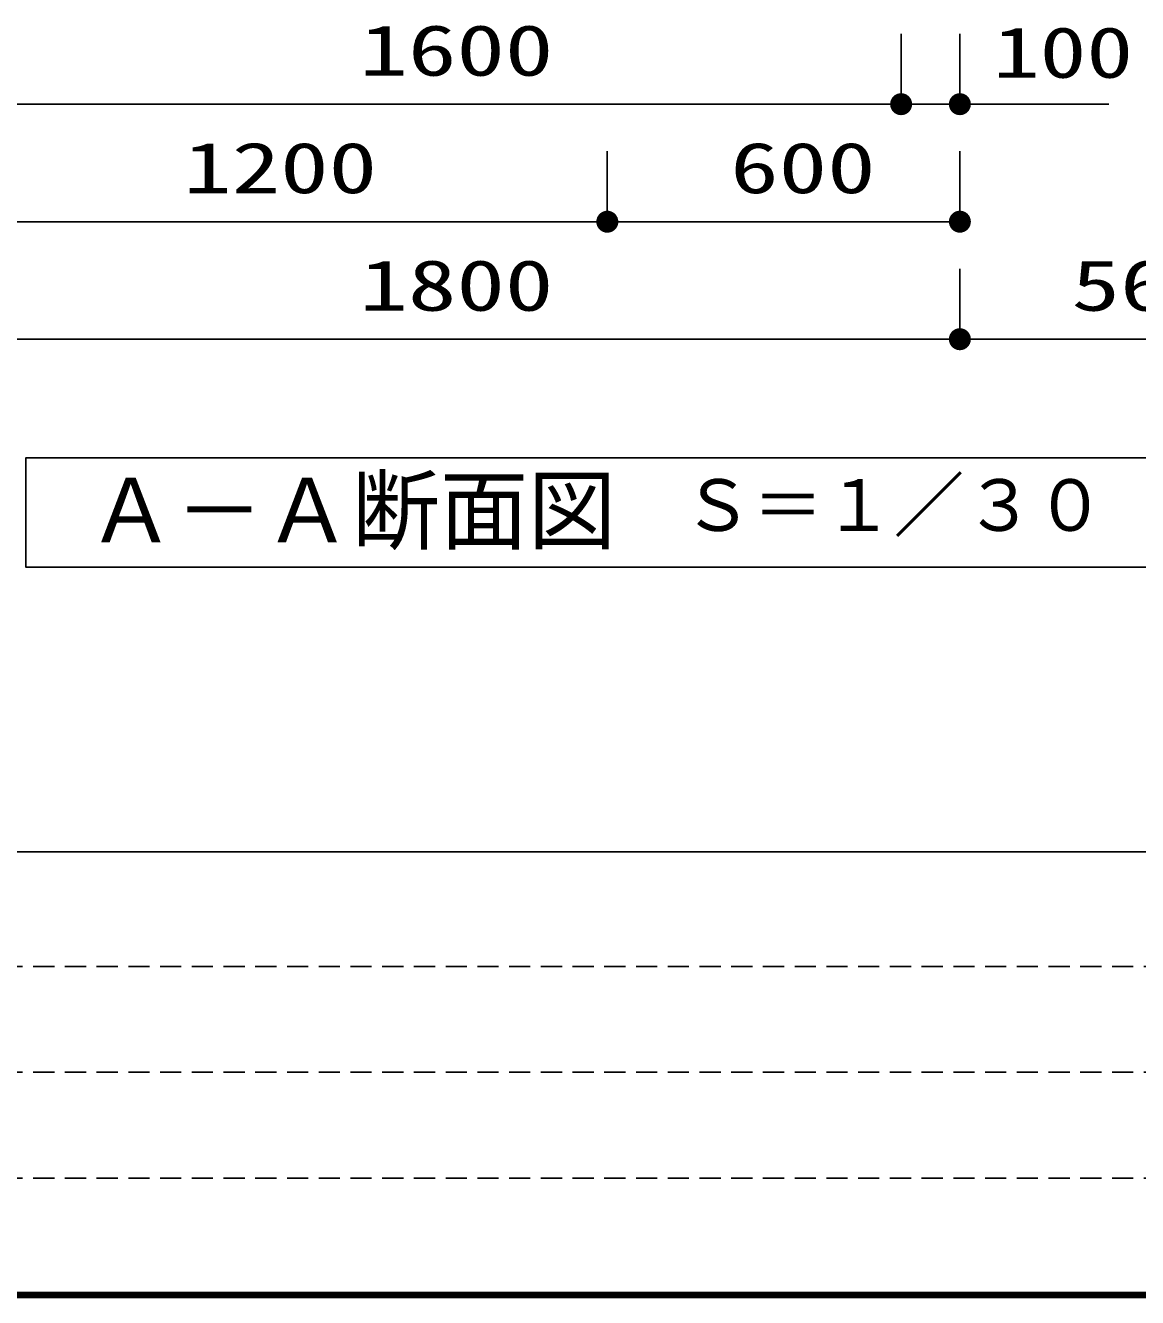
# Model space of a CAD drawing. Units: millimetres, scale not verified. Extents: x -9535 to 7784, y -6883 to 5195.
# Drawn here: x -5834 to -3941, y -6390 to -4225 of the extents above; entities that cross this region are included whole.
import ezdxf
from ezdxf.enums import TextEntityAlignment as Align

# ---------------------------------------------------------------- set-up
doc = ezdxf.new("R2010")
doc.units = ezdxf.units.MM
doc.header["$LTSCALE"] = 30
doc.linetypes.add('DASHED1', pattern=[1.8, 1.2, -0.6])
for name, color, linetype, lineweight in [('0-1_KIKI', 3, 'Continuous', 25), ('0-6_SUNPO', 7, 'Continuous', 25), ('0-7_07', 7, 'Continuous', 25)]:
    doc.layers.add(name, color=color, linetype=linetype, lineweight=lineweight)
doc.styles.add('MS Gothic', font='')
doc.styles.add('ＭＳ ゴシック', font='')
doc.styles.get('MS Gothic').set_extended_font_data('MS Gothic')
doc.styles.get('ＭＳ ゴシック').set_extended_font_data('MS Gothic')

msp = doc.modelspace()

# ---------------------------------------------------------------- linework, layer by layer
at = {"layer": '0-1_KIKI'}
msp.add_lwpolyline([(-3804.09, -5147.05), (-3804.09, -4960.74), (-5833.42, -4960.74), (-5833.42, -5147.05)], close=True, dxfattribs=at)
at = {"layer": '0-6_SUNPO', "color": 4}
for p, q in [((-4343.79, -4239.1), (-4343.79, -4359.1)), ((-4343.79, -4239.1), (-4343.79, -4359.1)), ((-4243.79, -4239.1), (-4243.79, -4359.1)), ((-5943.79, -4359.1), (-4343.79, -4359.1)), ((-4343.79, -4359.1), (-4243.79, -4359.1)), ((-4243.79, -4359.1), (-3990.38, -4359.1)), ((-4843.79, -4439.1), (-4843.79, -4559.1)), ((-4843.79, -4439.1), (-4843.79, -4559.1)), ((-4243.79, -4439.1), (-4243.79, -4559.1)), ((-6043.8, -4559.1), (-4843.79, -4559.1)), ((-4843.79, -4559.1), (-4243.79, -4559.1)), ((-4243.79, -4639.1), (-4243.79, -4759.1)), ((-4243.79, -4639.1), (-4243.79, -4759.1)), ((-6043.8, -4759.1), (-4243.79, -4759.1)), ((-4243.79, -4759.1), (-3678.5, -4759.1))]:
    msp.add_line(p, q, dxfattribs=at)
at = {"layer": '0-6_SUNPO'}
for points in [[(-4359.38, -4348.68), (-4343.79, -4359.1), (-4361.12, -4351.92)], [(-4359.38, -4348.68), (-4343.79, -4359.1), (-4361.12, -4351.92)], [(-4357.05, -4345.84), (-4343.79, -4359.1), (-4359.38, -4348.68)], [(-4357.05, -4345.84), (-4343.79, -4359.1), (-4359.38, -4348.68)], [(-4354.21, -4343.51), (-4343.79, -4359.1), (-4357.05, -4345.84)], [(-4354.21, -4343.51), (-4343.79, -4359.1), (-4357.05, -4345.84)], [(-4350.97, -4341.77), (-4343.79, -4359.1), (-4354.21, -4343.51)], [(-4350.97, -4341.77), (-4343.79, -4359.1), (-4354.21, -4343.51)], [(-4347.45, -4340.71), (-4343.79, -4359.1), (-4350.97, -4341.77)], [(-4347.45, -4340.71), (-4343.79, -4359.1), (-4350.97, -4341.77)], [(-4343.79, -4340.35), (-4343.79, -4359.1), (-4347.45, -4340.71)], [(-4343.79, -4340.35), (-4343.79, -4359.1), (-4347.45, -4340.71)], [(-4340.14, -4340.71), (-4343.79, -4359.1), (-4343.79, -4340.35)], [(-4340.14, -4340.71), (-4343.79, -4359.1), (-4343.79, -4340.35)], [(-4336.62, -4341.77), (-4343.79, -4359.1), (-4340.14, -4340.71)], [(-4336.62, -4341.77), (-4343.79, -4359.1), (-4340.14, -4340.71)], [(-4333.38, -4343.51), (-4343.79, -4359.1), (-4336.62, -4341.77)], [(-4333.38, -4343.51), (-4343.79, -4359.1), (-4336.62, -4341.77)], [(-4330.53, -4345.84), (-4343.79, -4359.1), (-4333.38, -4343.51)], [(-4330.53, -4345.84), (-4343.79, -4359.1), (-4333.38, -4343.51)], [(-4328.2, -4348.68), (-4343.79, -4359.1), (-4330.53, -4345.84)], [(-4328.2, -4348.68), (-4343.79, -4359.1), (-4330.53, -4345.84)], [(-4326.47, -4351.92), (-4343.79, -4359.1), (-4328.2, -4348.68)], [(-4326.47, -4351.92), (-4343.79, -4359.1), (-4328.2, -4348.68)], [(-4259.38, -4348.68), (-4243.79, -4359.1), (-4261.11, -4351.92)], [(-4257.05, -4345.84), (-4243.79, -4359.1), (-4259.38, -4348.68)], [(-4254.21, -4343.51), (-4243.79, -4359.1), (-4257.05, -4345.84)], [(-4250.97, -4341.77), (-4243.79, -4359.1), (-4254.21, -4343.51)], [(-4247.45, -4340.71), (-4243.79, -4359.1), (-4250.97, -4341.77)], [(-4243.79, -4340.35), (-4243.79, -4359.1), (-4247.45, -4340.71)], [(-4240.13, -4340.71), (-4243.79, -4359.1), (-4243.79, -4340.35)], [(-4236.62, -4341.77), (-4243.79, -4359.1), (-4240.13, -4340.71)], [(-4233.38, -4343.51), (-4243.79, -4359.1), (-4236.62, -4341.77)], [(-4230.53, -4345.84), (-4243.79, -4359.1), (-4233.38, -4343.51)], [(-4228.2, -4348.68), (-4243.79, -4359.1), (-4230.53, -4345.84)], [(-4226.47, -4351.92), (-4243.79, -4359.1), (-4228.2, -4348.68)], [(-4362.18, -4355.44), (-4343.79, -4359.1), (-4362.54, -4359.1)], [(-4362.18, -4355.44), (-4343.79, -4359.1), (-4362.54, -4359.1)], [(-4362.54, -4359.1), (-4343.79, -4359.1), (-4362.18, -4362.75)], [(-4362.54, -4359.1), (-4343.79, -4359.1), (-4362.18, -4362.75)], [(-4361.12, -4351.92), (-4343.79, -4359.1), (-4362.18, -4355.44)], [(-4361.12, -4351.92), (-4343.79, -4359.1), (-4362.18, -4355.44)], [(-4362.18, -4362.75), (-4343.79, -4359.1), (-4361.12, -4366.27)], [(-4362.18, -4362.75), (-4343.79, -4359.1), (-4361.12, -4366.27)], [(-4361.12, -4366.27), (-4343.79, -4359.1), (-4359.38, -4369.51)], [(-4361.12, -4366.27), (-4343.79, -4359.1), (-4359.38, -4369.51)], [(-4359.38, -4369.51), (-4343.79, -4359.1), (-4357.05, -4372.35)], [(-4359.38, -4369.51), (-4343.79, -4359.1), (-4357.05, -4372.35)], [(-4357.05, -4372.35), (-4343.79, -4359.1), (-4354.21, -4374.69)], [(-4357.05, -4372.35), (-4343.79, -4359.1), (-4354.21, -4374.69)], [(-4354.21, -4374.69), (-4343.79, -4359.1), (-4350.97, -4376.42)], [(-4354.21, -4374.69), (-4343.79, -4359.1), (-4350.97, -4376.42)], [(-4350.97, -4376.42), (-4343.79, -4359.1), (-4347.45, -4377.49)], [(-4350.97, -4376.42), (-4343.79, -4359.1), (-4347.45, -4377.49)], [(-4347.45, -4377.49), (-4343.79, -4359.1), (-4343.79, -4377.85)], [(-4347.45, -4377.49), (-4343.79, -4359.1), (-4343.79, -4377.85)], [(-4325.4, -4355.44), (-4343.79, -4359.1), (-4326.47, -4351.92)], [(-4325.4, -4355.44), (-4343.79, -4359.1), (-4326.47, -4351.92)], [(-4325.04, -4359.1), (-4343.79, -4359.1), (-4325.4, -4355.44)], [(-4325.04, -4359.1), (-4343.79, -4359.1), (-4325.4, -4355.44)], [(-4343.79, -4377.85), (-4343.79, -4359.1), (-4340.14, -4377.49)], [(-4340.14, -4377.49), (-4343.79, -4359.1), (-4336.62, -4376.42)], [(-4336.62, -4376.42), (-4343.79, -4359.1), (-4333.38, -4374.69)], [(-4333.38, -4374.69), (-4343.79, -4359.1), (-4330.53, -4372.35)], [(-4330.53, -4372.35), (-4343.79, -4359.1), (-4328.2, -4369.51)], [(-4328.2, -4369.51), (-4343.79, -4359.1), (-4326.47, -4366.27)], [(-4326.47, -4366.27), (-4343.79, -4359.1), (-4325.4, -4362.75)], [(-4325.4, -4362.75), (-4343.79, -4359.1), (-4325.04, -4359.1)], [(-4343.79, -4377.85), (-4343.79, -4359.1), (-4340.14, -4377.49)], [(-4340.14, -4377.49), (-4343.79, -4359.1), (-4336.62, -4376.42)], [(-4336.62, -4376.42), (-4343.79, -4359.1), (-4333.38, -4374.69)], [(-4333.38, -4374.69), (-4343.79, -4359.1), (-4330.53, -4372.35)], [(-4330.53, -4372.35), (-4343.79, -4359.1), (-4328.2, -4369.51)], [(-4328.2, -4369.51), (-4343.79, -4359.1), (-4326.47, -4366.27)], [(-4326.47, -4366.27), (-4343.79, -4359.1), (-4325.4, -4362.75)], [(-4325.4, -4362.75), (-4343.79, -4359.1), (-4325.04, -4359.1)], [(-4262.18, -4355.44), (-4243.79, -4359.1), (-4262.54, -4359.1)], [(-4262.54, -4359.1), (-4243.79, -4359.1), (-4262.18, -4362.75)], [(-4261.11, -4351.92), (-4243.79, -4359.1), (-4262.18, -4355.44)], [(-4262.18, -4362.75), (-4243.79, -4359.1), (-4261.11, -4366.27)], [(-4261.11, -4366.27), (-4243.79, -4359.1), (-4259.38, -4369.51)], [(-4259.38, -4369.51), (-4243.79, -4359.1), (-4257.05, -4372.35)], [(-4257.05, -4372.35), (-4243.79, -4359.1), (-4254.21, -4374.69)], [(-4254.21, -4374.69), (-4243.79, -4359.1), (-4250.97, -4376.42)], [(-4250.97, -4376.42), (-4243.79, -4359.1), (-4247.45, -4377.49)], [(-4247.45, -4377.49), (-4243.79, -4359.1), (-4243.79, -4377.85)], [(-4225.4, -4355.44), (-4243.79, -4359.1), (-4226.47, -4351.92)], [(-4225.04, -4359.1), (-4243.79, -4359.1), (-4225.4, -4355.44)], [(-4243.79, -4377.85), (-4243.79, -4359.1), (-4240.13, -4377.49)], [(-4240.13, -4377.49), (-4243.79, -4359.1), (-4236.62, -4376.42)], [(-4236.62, -4376.42), (-4243.79, -4359.1), (-4233.38, -4374.69)], [(-4233.38, -4374.69), (-4243.79, -4359.1), (-4230.53, -4372.35)], [(-4230.53, -4372.35), (-4243.79, -4359.1), (-4228.2, -4369.51)], [(-4228.2, -4369.51), (-4243.79, -4359.1), (-4226.47, -4366.27)], [(-4226.47, -4366.27), (-4243.79, -4359.1), (-4225.4, -4362.75)], [(-4225.4, -4362.75), (-4243.79, -4359.1), (-4225.04, -4359.1)], [(-4857.05, -4545.84), (-4843.79, -4559.1), (-4859.38, -4548.68)], [(-4857.05, -4545.84), (-4843.79, -4559.1), (-4859.38, -4548.68)], [(-4854.21, -4543.51), (-4843.79, -4559.1), (-4857.05, -4545.84)], [(-4854.21, -4543.51), (-4843.79, -4559.1), (-4857.05, -4545.84)], [(-4850.97, -4541.77), (-4843.79, -4559.1), (-4854.21, -4543.51)], [(-4850.97, -4541.77), (-4843.79, -4559.1), (-4854.21, -4543.51)], [(-4847.45, -4540.71), (-4843.79, -4559.1), (-4850.97, -4541.77)], [(-4847.45, -4540.71), (-4843.79, -4559.1), (-4850.97, -4541.77)], [(-4843.79, -4540.35), (-4843.79, -4559.1), (-4847.45, -4540.71)], [(-4843.79, -4540.35), (-4843.79, -4559.1), (-4847.45, -4540.71)], [(-4840.14, -4540.71), (-4843.79, -4559.1), (-4843.79, -4540.35)], [(-4840.14, -4540.71), (-4843.79, -4559.1), (-4843.79, -4540.35)], [(-4836.62, -4541.77), (-4843.79, -4559.1), (-4840.14, -4540.71)], [(-4836.62, -4541.77), (-4843.79, -4559.1), (-4840.14, -4540.71)], [(-4833.38, -4543.51), (-4843.79, -4559.1), (-4836.62, -4541.77)], [(-4833.38, -4543.51), (-4843.79, -4559.1), (-4836.62, -4541.77)], [(-4830.54, -4545.84), (-4843.79, -4559.1), (-4833.38, -4543.51)], [(-4830.54, -4545.84), (-4843.79, -4559.1), (-4833.38, -4543.51)], [(-4828.2, -4548.68), (-4843.79, -4559.1), (-4830.54, -4545.84)], [(-4828.2, -4548.68), (-4843.79, -4559.1), (-4830.54, -4545.84)], [(-4257.05, -4545.84), (-4243.79, -4559.1), (-4259.38, -4548.68)], [(-4254.21, -4543.51), (-4243.79, -4559.1), (-4257.05, -4545.84)], [(-4250.97, -4541.77), (-4243.79, -4559.1), (-4254.21, -4543.51)], [(-4247.45, -4540.71), (-4243.79, -4559.1), (-4250.97, -4541.77)], [(-4243.79, -4540.35), (-4243.79, -4559.1), (-4247.45, -4540.71)], [(-4240.13, -4540.71), (-4243.79, -4559.1), (-4243.79, -4540.35)], [(-4236.62, -4541.77), (-4243.79, -4559.1), (-4240.13, -4540.71)], [(-4233.38, -4543.51), (-4243.79, -4559.1), (-4236.62, -4541.77)], [(-4230.53, -4545.84), (-4243.79, -4559.1), (-4233.38, -4543.51)], [(-4228.2, -4548.68), (-4243.79, -4559.1), (-4230.53, -4545.84)], [(-4862.18, -4555.44), (-4843.79, -4559.1), (-4862.54, -4559.1)], [(-4862.18, -4555.44), (-4843.79, -4559.1), (-4862.54, -4559.1)], [(-4862.54, -4559.1), (-4843.79, -4559.1), (-4862.18, -4562.75)], [(-4862.54, -4559.1), (-4843.79, -4559.1), (-4862.18, -4562.75)], [(-4861.12, -4551.92), (-4843.79, -4559.1), (-4862.18, -4555.44)], [(-4861.12, -4551.92), (-4843.79, -4559.1), (-4862.18, -4555.44)], [(-4862.18, -4562.75), (-4843.79, -4559.1), (-4861.12, -4566.27)], [(-4862.18, -4562.75), (-4843.79, -4559.1), (-4861.12, -4566.27)], [(-4859.38, -4548.68), (-4843.79, -4559.1), (-4861.12, -4551.92)], [(-4859.38, -4548.68), (-4843.79, -4559.1), (-4861.12, -4551.92)], [(-4861.12, -4566.27), (-4843.79, -4559.1), (-4859.38, -4569.51)], [(-4861.12, -4566.27), (-4843.79, -4559.1), (-4859.38, -4569.51)], [(-4859.38, -4569.51), (-4843.79, -4559.1), (-4857.05, -4572.35)], [(-4859.38, -4569.51), (-4843.79, -4559.1), (-4857.05, -4572.35)], [(-4857.05, -4572.35), (-4843.79, -4559.1), (-4854.21, -4574.69)], [(-4857.05, -4572.35), (-4843.79, -4559.1), (-4854.21, -4574.69)], [(-4854.21, -4574.69), (-4843.79, -4559.1), (-4850.97, -4576.42)], [(-4854.21, -4574.69), (-4843.79, -4559.1), (-4850.97, -4576.42)], [(-4850.97, -4576.42), (-4843.79, -4559.1), (-4847.45, -4577.49)], [(-4850.97, -4576.42), (-4843.79, -4559.1), (-4847.45, -4577.49)], [(-4847.45, -4577.49), (-4843.79, -4559.1), (-4843.79, -4577.85)], [(-4847.45, -4577.49), (-4843.79, -4559.1), (-4843.79, -4577.85)], [(-4826.47, -4551.92), (-4843.79, -4559.1), (-4828.2, -4548.68)], [(-4826.47, -4551.92), (-4843.79, -4559.1), (-4828.2, -4548.68)], [(-4825.4, -4555.44), (-4843.79, -4559.1), (-4826.47, -4551.92)], [(-4825.4, -4555.44), (-4843.79, -4559.1), (-4826.47, -4551.92)], [(-4825.04, -4559.1), (-4843.79, -4559.1), (-4825.4, -4555.44)], [(-4825.04, -4559.1), (-4843.79, -4559.1), (-4825.4, -4555.44)], [(-4843.79, -4577.85), (-4843.79, -4559.1), (-4840.14, -4577.49)], [(-4840.14, -4577.49), (-4843.79, -4559.1), (-4836.62, -4576.42)], [(-4836.62, -4576.42), (-4843.79, -4559.1), (-4833.38, -4574.69)], [(-4833.38, -4574.69), (-4843.79, -4559.1), (-4830.54, -4572.35)], [(-4830.54, -4572.35), (-4843.79, -4559.1), (-4828.2, -4569.51)], [(-4828.2, -4569.51), (-4843.79, -4559.1), (-4826.47, -4566.27)], [(-4826.47, -4566.27), (-4843.79, -4559.1), (-4825.4, -4562.75)], [(-4825.4, -4562.75), (-4843.79, -4559.1), (-4825.04, -4559.1)], [(-4843.79, -4577.85), (-4843.79, -4559.1), (-4840.14, -4577.49)], [(-4840.14, -4577.49), (-4843.79, -4559.1), (-4836.62, -4576.42)], [(-4836.62, -4576.42), (-4843.79, -4559.1), (-4833.38, -4574.69)], [(-4833.38, -4574.69), (-4843.79, -4559.1), (-4830.54, -4572.35)], [(-4830.54, -4572.35), (-4843.79, -4559.1), (-4828.2, -4569.51)], [(-4828.2, -4569.51), (-4843.79, -4559.1), (-4826.47, -4566.27)], [(-4826.47, -4566.27), (-4843.79, -4559.1), (-4825.4, -4562.75)], [(-4825.4, -4562.75), (-4843.79, -4559.1), (-4825.04, -4559.1)], [(-4262.18, -4555.44), (-4243.79, -4559.1), (-4262.54, -4559.1)], [(-4262.54, -4559.1), (-4243.79, -4559.1), (-4262.18, -4562.75)], [(-4261.11, -4551.92), (-4243.79, -4559.1), (-4262.18, -4555.44)], [(-4262.18, -4562.75), (-4243.79, -4559.1), (-4261.11, -4566.27)], [(-4259.38, -4548.68), (-4243.79, -4559.1), (-4261.11, -4551.92)], [(-4261.11, -4566.27), (-4243.79, -4559.1), (-4259.38, -4569.51)], [(-4259.38, -4569.51), (-4243.79, -4559.1), (-4257.05, -4572.35)], [(-4257.05, -4572.35), (-4243.79, -4559.1), (-4254.21, -4574.69)], [(-4254.21, -4574.69), (-4243.79, -4559.1), (-4250.97, -4576.42)], [(-4250.97, -4576.42), (-4243.79, -4559.1), (-4247.45, -4577.49)], [(-4247.45, -4577.49), (-4243.79, -4559.1), (-4243.79, -4577.85)], [(-4226.47, -4551.92), (-4243.79, -4559.1), (-4228.2, -4548.68)], [(-4225.4, -4555.44), (-4243.79, -4559.1), (-4226.47, -4551.92)], [(-4225.04, -4559.1), (-4243.79, -4559.1), (-4225.4, -4555.44)], [(-4243.79, -4577.85), (-4243.79, -4559.1), (-4240.13, -4577.49)], [(-4240.13, -4577.49), (-4243.79, -4559.1), (-4236.62, -4576.42)], [(-4236.62, -4576.42), (-4243.79, -4559.1), (-4233.38, -4574.69)], [(-4233.38, -4574.69), (-4243.79, -4559.1), (-4230.53, -4572.35)], [(-4230.53, -4572.35), (-4243.79, -4559.1), (-4228.2, -4569.51)], [(-4228.2, -4569.51), (-4243.79, -4559.1), (-4226.47, -4566.27)], [(-4226.47, -4566.27), (-4243.79, -4559.1), (-4225.4, -4562.75)], [(-4225.4, -4562.75), (-4243.79, -4559.1), (-4225.04, -4559.1)], [(-4247.45, -4740.71), (-4243.79, -4759.1), (-4250.97, -4741.77)], [(-4247.45, -4740.71), (-4243.79, -4759.1), (-4250.97, -4741.77)], [(-4243.79, -4740.35), (-4243.79, -4759.1), (-4247.45, -4740.71)], [(-4243.79, -4740.35), (-4243.79, -4759.1), (-4247.45, -4740.71)], [(-4240.13, -4740.71), (-4243.79, -4759.1), (-4243.79, -4740.35)], [(-4240.13, -4740.71), (-4243.79, -4759.1), (-4243.79, -4740.35)], [(-4236.62, -4741.77), (-4243.79, -4759.1), (-4240.13, -4740.71)], [(-4236.62, -4741.77), (-4243.79, -4759.1), (-4240.13, -4740.71)], [(-4262.18, -4755.44), (-4243.79, -4759.1), (-4262.54, -4759.1)], [(-4262.18, -4755.44), (-4243.79, -4759.1), (-4262.54, -4759.1)], [(-4262.54, -4759.1), (-4243.79, -4759.1), (-4262.18, -4762.75)], [(-4262.54, -4759.1), (-4243.79, -4759.1), (-4262.18, -4762.75)], [(-4261.11, -4751.92), (-4243.79, -4759.1), (-4262.18, -4755.44)], [(-4261.11, -4751.92), (-4243.79, -4759.1), (-4262.18, -4755.44)], [(-4262.18, -4762.75), (-4243.79, -4759.1), (-4261.11, -4766.27)], [(-4262.18, -4762.75), (-4243.79, -4759.1), (-4261.11, -4766.27)], [(-4259.38, -4748.68), (-4243.79, -4759.1), (-4261.11, -4751.92)], [(-4259.38, -4748.68), (-4243.79, -4759.1), (-4261.11, -4751.92)], [(-4261.11, -4766.27), (-4243.79, -4759.1), (-4259.38, -4769.51)], [(-4261.11, -4766.27), (-4243.79, -4759.1), (-4259.38, -4769.51)], [(-4257.05, -4745.84), (-4243.79, -4759.1), (-4259.38, -4748.68)], [(-4257.05, -4745.84), (-4243.79, -4759.1), (-4259.38, -4748.68)], [(-4259.38, -4769.51), (-4243.79, -4759.1), (-4257.05, -4772.35)], [(-4259.38, -4769.51), (-4243.79, -4759.1), (-4257.05, -4772.35)], [(-4254.21, -4743.51), (-4243.79, -4759.1), (-4257.05, -4745.84)], [(-4254.21, -4743.51), (-4243.79, -4759.1), (-4257.05, -4745.84)], [(-4257.05, -4772.35), (-4243.79, -4759.1), (-4254.21, -4774.69)], [(-4257.05, -4772.35), (-4243.79, -4759.1), (-4254.21, -4774.69)], [(-4250.97, -4741.77), (-4243.79, -4759.1), (-4254.21, -4743.51)], [(-4250.97, -4741.77), (-4243.79, -4759.1), (-4254.21, -4743.51)], [(-4254.21, -4774.69), (-4243.79, -4759.1), (-4250.97, -4776.42)], [(-4254.21, -4774.69), (-4243.79, -4759.1), (-4250.97, -4776.42)], [(-4250.97, -4776.42), (-4243.79, -4759.1), (-4247.45, -4777.49)], [(-4250.97, -4776.42), (-4243.79, -4759.1), (-4247.45, -4777.49)], [(-4247.45, -4777.49), (-4243.79, -4759.1), (-4243.79, -4777.85)], [(-4247.45, -4777.49), (-4243.79, -4759.1), (-4243.79, -4777.85)], [(-4233.38, -4743.51), (-4243.79, -4759.1), (-4236.62, -4741.77)], [(-4233.38, -4743.51), (-4243.79, -4759.1), (-4236.62, -4741.77)], [(-4230.53, -4745.84), (-4243.79, -4759.1), (-4233.38, -4743.51)], [(-4230.53, -4745.84), (-4243.79, -4759.1), (-4233.38, -4743.51)], [(-4228.2, -4748.68), (-4243.79, -4759.1), (-4230.53, -4745.84)], [(-4228.2, -4748.68), (-4243.79, -4759.1), (-4230.53, -4745.84)], [(-4226.47, -4751.92), (-4243.79, -4759.1), (-4228.2, -4748.68)], [(-4226.47, -4751.92), (-4243.79, -4759.1), (-4228.2, -4748.68)], [(-4225.4, -4755.44), (-4243.79, -4759.1), (-4226.47, -4751.92)], [(-4225.4, -4755.44), (-4243.79, -4759.1), (-4226.47, -4751.92)], [(-4225.04, -4759.1), (-4243.79, -4759.1), (-4225.4, -4755.44)], [(-4225.04, -4759.1), (-4243.79, -4759.1), (-4225.4, -4755.44)], [(-4243.79, -4777.85), (-4243.79, -4759.1), (-4240.13, -4777.49)], [(-4240.13, -4777.49), (-4243.79, -4759.1), (-4236.62, -4776.42)], [(-4236.62, -4776.42), (-4243.79, -4759.1), (-4233.38, -4774.69)], [(-4233.38, -4774.69), (-4243.79, -4759.1), (-4230.53, -4772.35)], [(-4230.53, -4772.35), (-4243.79, -4759.1), (-4228.2, -4769.51)], [(-4228.2, -4769.51), (-4243.79, -4759.1), (-4226.47, -4766.27)], [(-4226.47, -4766.27), (-4243.79, -4759.1), (-4225.4, -4762.75)], [(-4225.4, -4762.75), (-4243.79, -4759.1), (-4225.04, -4759.1)], [(-4243.79, -4777.85), (-4243.79, -4759.1), (-4240.13, -4777.49)], [(-4240.13, -4777.49), (-4243.79, -4759.1), (-4236.62, -4776.42)], [(-4236.62, -4776.42), (-4243.79, -4759.1), (-4233.38, -4774.69)], [(-4233.38, -4774.69), (-4243.79, -4759.1), (-4230.53, -4772.35)], [(-4230.53, -4772.35), (-4243.79, -4759.1), (-4228.2, -4769.51)], [(-4228.2, -4769.51), (-4243.79, -4759.1), (-4226.47, -4766.27)], [(-4226.47, -4766.27), (-4243.79, -4759.1), (-4225.4, -4762.75)], [(-4225.4, -4762.75), (-4243.79, -4759.1), (-4225.04, -4759.1)]]:
    msp.add_solid(points, dxfattribs=at)
at = {"layer": '0-7_07'}
for p, q in [((-8394.9, -5631.66), (7775.1, -5631.66)), ((7779.9, -6386.46), (-8399.7, -6386.46)), ((7779.3, -6385.86), (-8399.1, -6385.86)), ((7778.7, -6385.26), (-8398.5, -6385.26)), ((7778.1, -6384.66), (-8397.9, -6384.66)), ((7777.5, -6384.06), (-8397.3, -6384.06)), ((7776.9, -6383.46), (-8396.7, -6383.46)), ((7776.3, -6382.86), (-8396.1, -6382.86)), ((7775.7, -6382.26), (-8395.5, -6382.26)), ((-8394.9, -6381.66), (7775.1, -6381.66)), ((7783.5, -6390.06), (-8403.3, -6390.06)), ((7782.9, -6389.46), (-8402.7, -6389.46)), ((7782.3, -6388.86), (-8402.1, -6388.86)), ((7781.7, -6388.26), (-8401.5, -6388.26)), ((7781.1, -6387.66), (-8400.9, -6387.66)), ((7780.5, -6387.06), (-8400.3, -6387.06))]:
    msp.add_line(p, q, dxfattribs=at)
at = {"layer": '0-7_07', "linetype": 'DASHED1'}
for p, q in [((-384.9, -5826.66), (-8394.9, -5826.66)), ((-384.9, -6006.66), (-8394.9, -6006.66)), ((-384.9, -6186.66), (-8394.9, -6186.66))]:
    msp.add_line(p, q, dxfattribs=at)

# ---------------------------------------------------------------- texts
at = {"layer": '0-1_KIKI', "color": 4, "style": 'MS Gothic'}
for s, height, p in [('Ａ－Ａ断面図', 110, (-5728.96, -5138.05)), ('Ｓ＝１／３０', 87.98, (-4716.34, -5111.67))]:
    msp.add_text(s, height=height, dxfattribs=at).set_placement(p, align=Align.BOTTOM_LEFT)
at = {"layer": '0-6_SUNPO', "color": 3, "style": 'ＭＳ ゴシック'}
for s, width, p in [('1600', 1.4, (-5265.51, -4336.6)), ('100', 1.35, (-4187.55, -4340.14)), ('1200', 1.4, (-5565.51, -4536.6)), ('600', 1.4, (-4634.65, -4536.6)), ('1800', 1.4, (-5265.51, -4736.6)), ('565', 1.4, (-4053.72, -4736.6))]:
    msp.add_text(s, height=86.59, dxfattribs=dict(at, width=width)).set_placement(p, align=Align.BOTTOM_LEFT)

doc.saveas('drawing.dxf')
